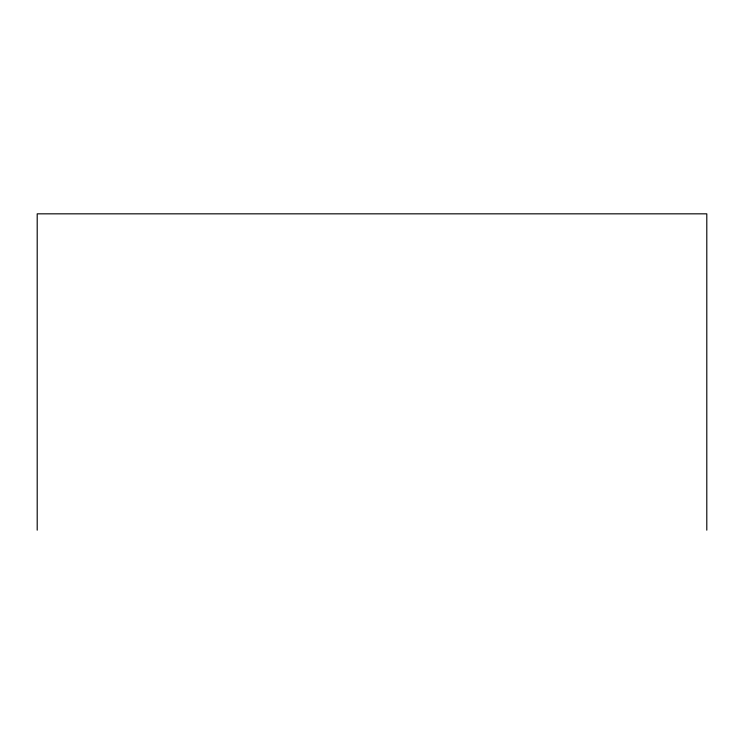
<?xml version="1.0" encoding="UTF-8"?>
<svg xmlns="http://www.w3.org/2000/svg" width="744" height="744" viewBox="0 0 744 744"><rect width="100%" height="100%" fill="white"/><g stroke="black" fill="none" stroke-linecap="round" stroke-linejoin="round"><path stroke-width="1.12" d="M706.8 530.165L706.8 213.835L37.2 213.835L37.2 530.165"/></g></svg>
